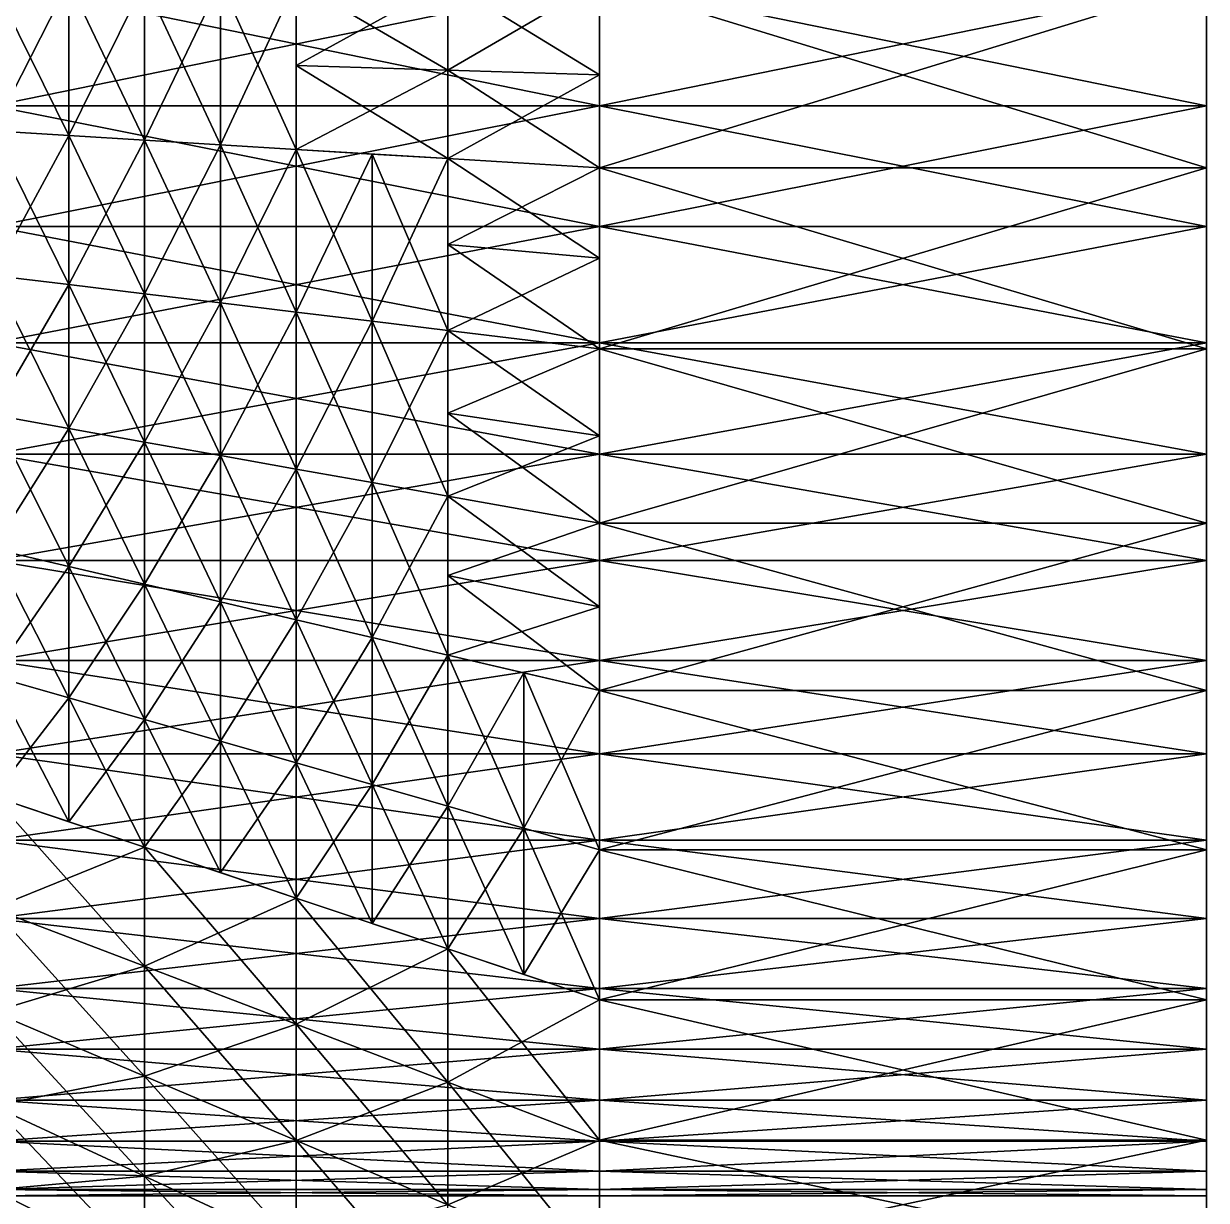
# Model space of a CAD drawing. Extents: x -4.8 to 8, y -8 to 8.
# Drawn here: x 4.881 to 8, y -3.212 to -0.11 of the extents above; entities that cross this region are included whole.
import ezdxf

# ---------------------------------------------------------------- set-up
doc = ezdxf.new("R2010")
doc.units = 0

msp = doc.modelspace()

# ---------------------------------------------------------------- linework, layer by layer
at = {"layer": 'PipeA_0_Conn1', "color": 1}
for points in [[(6.3999, 0, -3.2), (4.7999, 0, -3.1999), (6.3999, -0.3272, -3.1834)], [(4.7999, -0.3272, -3.1834), (6.3999, -0.3272, -3.1834), (4.7999, 0, -3.1999)], [(6.3999, -0.3272, 3.1834), (4.7999, -0.3272, 3.1834), (6.3999, 0, 3.2)], [(4.7999, 0, 3.2), (6.3999, 0, 3.2), (4.7999, -0.3272, 3.1834)], [(4.9999, 0, 3.9598), (4.7999, 0, 3.8398), (4.9999, -0.4049, 3.9394)], [(4.7999, -0.3926, 3.82), (4.9999, -0.4049, 3.9394), (4.7999, 0, 3.8398)], [(4.9999, -0.4049, -3.9394), (4.7999, -0.3926, -3.82), (4.9999, 0, -3.9598)], [(4.7999, 0, -3.8398), (4.9999, 0, -3.9598), (4.7999, -0.3926, -3.82)], [(5.1999, 0, 4.0798), (4.9999, 0, 3.9598), (5.1999, -0.4171, 4.0588)], [(4.9999, -0.4049, 3.9394), (5.1999, -0.4171, 4.0588), (4.9999, 0, 3.9598)], [(5.1999, -0.4171, -4.0588), (4.9999, -0.4049, -3.9394), (5.1999, 0, -4.0798)], [(4.9999, 0, -3.9598), (5.1999, 0, -4.0798), (4.9999, -0.4049, -3.9394)], [(5.3999, 0, 4.1999), (5.1999, 0, 4.0798), (5.3999, -0.4294, 4.1782)], [(5.1999, -0.4171, 4.0588), (5.3999, -0.4294, 4.1782), (5.1999, 0, 4.0798)], [(5.3999, -0.4294, -4.1782), (5.1999, -0.4171, -4.0588), (5.3999, 0, -4.1999)], [(5.1999, 0, -4.0798), (5.3999, 0, -4.1999), (5.1999, -0.4171, -4.0588)], [(5.5999, 0, 4.3199), (5.3999, 0, 4.1999), (5.5999, -0.4417, 4.2976)], [(5.3999, -0.4294, 4.1782), (5.5999, -0.4417, 4.2976), (5.3999, 0, 4.1999)], [(5.5999, -0.4417, -4.2976), (5.3999, -0.4294, -4.1782), (5.5999, 0, -4.3199)], [(5.3999, 0, -4.1999), (5.5999, 0, -4.3199), (5.3999, -0.4294, -4.1782)], [(5.9999, 0, 4.5599), (5.5999, 0, 4.3199), (5.9999, -0.2331, 4.5481)], [(5.5999, -0.2208, 4.3087), (5.9999, -0.2331, 4.5481), (5.5999, 0, 4.3199)], [(5.9999, -0.2331, -4.5481), (5.5999, -0.2208, -4.3087), (5.9999, 0, -4.5599)], [(5.5999, 0, -4.3199), (5.9999, 0, -4.5599), (5.5999, -0.2208, -4.3087)], [(6.3999, 0, 4.7999), (5.9999, 0, 4.5599), (6.3999, -0.2454, 4.7875)], [(5.9999, -0.2331, 4.5481), (6.3999, -0.2454, 4.7875), (5.9999, 0, 4.5599)], [(6.3999, -0.2454, -4.7875), (5.9999, -0.2331, -4.5481), (6.3999, 0, -4.7999)], [(5.9999, 0, -4.5599), (6.3999, 0, -4.7999), (5.9999, -0.2331, -4.5481)], [(8, 0, -3.2), (6.3999, 0, -3.2), (8, -0.3272, -3.1834)], [(6.3999, -0.3272, -3.1834), (8, -0.3272, -3.1834), (6.3999, 0, -3.2)], [(8, -0.3272, 3.1834), (6.3999, -0.3272, 3.1834), (8, 0, 3.2)], [(6.3999, 0, 3.2), (8, 0, 3.2), (6.3999, -0.3272, 3.1834)], [(8, 0, 4.7999), (6.3999, 0, 4.7999), (8, -0.4908, 4.7751)], [(6.3999, -0.4908, 4.7751), (8, -0.4908, 4.7751), (6.3999, 0, 4.7999)], [(8, -0.4908, -4.7751), (6.3999, -0.4908, -4.7751), (8, 0, -4.7999)], [(6.3999, 0, -4.7999), (8, 0, -4.7999), (6.3999, -0.4908, -4.7751)], [(8, -0.3272, 3.1834), (8, 0, 3.2), (8, 0, 4.7999)], [(8, -0.6449, 3.1349), (8, -0.3272, 3.1834), (8, 0, 4.7999)], [(8, -0.9515, 3.0561), (8, -0.6449, 3.1349), (8, 0, 4.7999)], [(8, -1.2455, 2.9485), (8, -0.9515, 3.0561), (8, 0, 4.7999)], [(8, -1.5253, 2.8137), (8, -1.2455, 2.9485), (8, 0, 4.7999)], [(8, -1.7891, 2.6534), (8, -1.5253, 2.8137), (8, 0, 4.7999)], [(8, -2.0354, 2.4692), (8, -1.7891, 2.6534), (8, 0, 4.7999)], [(8, -2.2627, 2.2627), (8, -2.0354, 2.4692), (8, 0, 4.7999)], [(8, -2.4692, 2.0354), (8, -2.2627, 2.2627), (8, 0, 4.7999)], [(8, -2.4692, 2.0354), (8, 0, 4.7999), (8, -0.247, 4.7936)], [(8, -0.247, -4.7936), (8, 0, -4.7999), (8, 0, -3.2)], [(8, 0, -3.2), (8, -0.3272, -3.1834), (8, -3.7038, -3.0532)], [(8, -0.247, -4.7936), (8, 0, -3.2), (8, -3.7038, -3.0532)], [(5.9999, -0.2331, 4.5481), (5.5999, -0.2208, 4.3087), (5.9999, -0.4662, 4.5363)], [(5.5999, -0.4417, 4.2976), (5.9999, -0.4662, 4.5363), (5.5999, -0.2208, 4.3087)], [(5.5999, -0.2208, -4.3087), (5.9999, -0.2331, -4.5481), (5.5999, -0.4417, -4.2976)], [(5.9999, -0.4662, -4.5363), (5.5999, -0.4417, -4.2976), (5.9999, -0.2331, -4.5481)], [(6.3999, -0.2454, 4.7875), (5.9999, -0.2331, 4.5481), (6.3999, -0.4908, 4.7751)], [(5.9999, -0.4662, 4.5363), (6.3999, -0.4908, 4.7751), (5.9999, -0.2331, 4.5481)], [(5.9999, -0.2331, -4.5481), (6.3999, -0.2454, -4.7875), (5.9999, -0.4662, -4.5363)], [(6.3999, -0.4908, -4.7751), (5.9999, -0.4662, -4.5363), (6.3999, -0.2454, -4.7875)], [(8, -2.4692, 2.0354), (8, -0.247, 4.7936), (8, -0.4908, 4.7751)], [(8, -0.731, -4.7446), (8, -0.4908, -4.7751), (8, -0.247, -4.7936)], [(8, -1.1996, -4.6488), (8, -0.731, -4.7446), (8, -0.247, -4.7936)], [(8, -2.0809, -4.3265), (8, -1.1996, -4.6488), (8, -0.247, -4.7936)], [(8, -0.247, -4.7936), (8, -3.7038, -3.0532), (8, -2.0809, -4.3265)], [(6.3999, -0.3272, -3.1834), (4.7999, -0.3272, -3.1834), (6.3999, -0.6449, -3.1349)], [(4.7999, -0.6449, -3.1349), (6.3999, -0.6449, -3.1349), (4.7999, -0.3272, -3.1834)], [(6.3999, -0.6449, 3.1349), (4.7999, -0.6449, 3.1349), (6.3999, -0.3272, 3.1834)], [(4.7999, -0.3272, 3.1834), (6.3999, -0.3272, 3.1834), (4.7999, -0.6449, 3.1349)], [(8, -0.3272, -3.1834), (6.3999, -0.3272, -3.1834), (8, -0.6449, -3.1349)], [(6.3999, -0.6449, -3.1349), (8, -0.6449, -3.1349), (6.3999, -0.3272, -3.1834)], [(8, -0.6449, 3.1349), (6.3999, -0.6449, 3.1349), (8, -0.3272, 3.1834)], [(6.3999, -0.3272, 3.1834), (8, -0.3272, 3.1834), (6.3999, -0.6449, 3.1349)], [(8, -0.3272, -3.1834), (8, -0.6449, -3.1349), (8, -3.9801, -2.6836)], [(8, -0.3272, -3.1834), (8, -3.9801, -2.6836), (8, -3.7038, -3.0532)], [(4.9999, -0.4049, 3.9394), (4.7999, -0.3926, 3.82), (4.9999, -0.7981, 3.8794)], [(4.7999, -0.7739, 3.7618), (4.9999, -0.7981, 3.8794), (4.7999, -0.3926, 3.82)], [(4.7999, -0.3926, -3.82), (4.9999, -0.4049, -3.9394), (4.7999, -0.7739, -3.7618)], [(4.9999, -0.7981, -3.8794), (4.7999, -0.7739, -3.7618), (4.9999, -0.4049, -3.9394)], [(5.1999, -0.4171, 4.0588), (4.9999, -0.4049, 3.9394), (5.1999, -0.8222, 3.997)], [(4.9999, -0.7981, 3.8794), (5.1999, -0.8222, 3.997), (4.9999, -0.4049, 3.9394)], [(4.9999, -0.4049, -3.9394), (5.1999, -0.4171, -4.0588), (4.9999, -0.7981, -3.8794)], [(5.1999, -0.8222, -3.997), (4.9999, -0.7981, -3.8794), (5.1999, -0.4171, -4.0588)], [(5.3999, -0.4294, 4.1782), (5.1999, -0.4171, 4.0588), (5.3999, -0.8464, 4.1145)], [(5.1999, -0.8222, 3.997), (5.3999, -0.8464, 4.1145), (5.1999, -0.4171, 4.0588)], [(5.1999, -0.4171, -4.0588), (5.3999, -0.4294, -4.1782), (5.1999, -0.8222, -3.997)], [(5.3999, -0.8464, -4.1145), (5.1999, -0.8222, -3.997), (5.3999, -0.4294, -4.1782)], [(5.5999, -0.4417, 4.2976), (5.3999, -0.4294, 4.1782), (5.5999, -0.8706, 4.2321)], [(5.3999, -0.8464, 4.1145), (5.5999, -0.8706, 4.2321), (5.3999, -0.4294, 4.1782)], [(5.3999, -0.4294, -4.1782), (5.5999, -0.4417, -4.2976), (5.3999, -0.8464, -4.1145)], [(5.5999, -0.8706, -4.2321), (5.3999, -0.8464, -4.1145), (5.5999, -0.4417, -4.2976)], [(5.7999, -0.454, 4.4169), (5.5999, -0.4417, 4.2976), (5.7999, -0.8948, 4.3497)], [(5.5999, -0.8706, 4.2321), (5.7999, -0.8948, 4.3497), (5.5999, -0.4417, 4.2976)], [(5.5999, -0.4417, -4.2976), (5.7999, -0.454, -4.4169), (5.5999, -0.8706, -4.2321)], [(5.7999, -0.8948, -4.3497), (5.5999, -0.8706, -4.2321), (5.7999, -0.454, -4.4169)], [(5.9999, -0.4662, 4.5363), (5.7999, -0.454, 4.4169), (5.9999, -0.919, 4.4672)], [(5.7999, -0.8948, 4.3497), (5.9999, -0.919, 4.4672), (5.7999, -0.454, 4.4169)], [(5.7999, -0.454, -4.4169), (5.9999, -0.4662, -4.5363), (5.7999, -0.8948, -4.3497)], [(5.9999, -0.919, -4.4672), (5.7999, -0.8948, -4.3497), (5.9999, -0.4662, -4.5363)], [(6.3999, -0.4908, 4.7751), (5.9999, -0.4662, 4.5363), (6.3999, -0.729, 4.7387)], [(5.9999, -0.6926, 4.5018), (6.3999, -0.729, 4.7387), (5.9999, -0.4662, 4.5363)], [(5.9999, -0.4662, -4.5363), (6.3999, -0.4908, -4.7751), (5.9999, -0.6926, -4.5018)], [(6.3999, -0.729, -4.7387), (5.9999, -0.6926, -4.5018), (6.3999, -0.4908, -4.7751)], [(8, -0.4908, 4.7751), (6.3999, -0.4908, 4.7751), (8, -0.9673, 4.7023)], [(6.3999, -0.9673, 4.7023), (8, -0.9673, 4.7023), (6.3999, -0.4908, 4.7751)], [(8, -0.9673, -4.7023), (6.3999, -0.9673, -4.7023), (8, -0.4908, -4.7751)], [(6.3999, -0.4908, -4.7751), (8, -0.4908, -4.7751), (6.3999, -0.9673, -4.7023)], [(8, -2.6534, 1.7891), (8, -2.4692, 2.0354), (8, -0.4908, 4.7751)], [(8, -2.6534, 1.7891), (8, -0.4908, 4.7751), (8, -0.731, 4.7446)], [(6.3999, -0.6449, -3.1349), (4.7999, -0.6449, -3.1349), (6.3999, -0.9515, -3.0561)], [(4.7999, -0.9515, -3.056), (6.3999, -0.9515, -3.0561), (4.7999, -0.6449, -3.1349)], [(6.3999, -0.9515, 3.0561), (4.7999, -0.9515, 3.0561), (6.3999, -0.6449, 3.1349)], [(4.7999, -0.6449, 3.1349), (6.3999, -0.6449, 3.1349), (4.7999, -0.9515, 3.0561)], [(8, -0.6449, -3.1349), (6.3999, -0.6449, -3.1349), (8, -0.9515, -3.0561)], [(6.3999, -0.9515, -3.0561), (8, -0.9515, -3.0561), (6.3999, -0.6449, -3.1349)], [(8, -0.9515, 3.0561), (6.3999, -0.9515, 3.0561), (8, -0.6449, 3.1349)], [(6.3999, -0.6449, 3.1349), (8, -0.6449, 3.1349), (6.3999, -0.9515, 3.0561)], [(8, -0.6449, -3.1349), (8, -0.9515, -3.0561), (8, -4.2205, -2.2879)], [(8, -0.6449, -3.1349), (8, -4.2205, -2.2879), (8, -4.105, -2.4889)], [(8, -0.6449, -3.1349), (8, -4.105, -2.4889), (8, -3.9801, -2.6836)], [(6.3999, -0.729, 4.7387), (5.9999, -0.6926, 4.5018), (6.3999, -0.9673, 4.7023)], [(5.9999, -0.919, 4.4672), (6.3999, -0.9673, 4.7023), (5.9999, -0.6926, 4.5018)], [(5.9999, -0.6926, -4.5018), (6.3999, -0.729, -4.7387), (5.9999, -0.919, -4.4672)], [(6.3999, -0.9673, -4.7023), (5.9999, -0.919, -4.4672), (6.3999, -0.729, -4.7387)], [(8, -2.6534, 1.7891), (8, -0.731, 4.7446), (8, -0.9673, 4.7023)], [(8, -1.1996, -4.6488), (8, -0.9673, -4.7023), (8, -0.731, -4.7446)], [(4.9999, -0.7981, 3.8794), (4.7999, -0.7739, 3.7618), (4.9999, -1.1775, 3.7818)], [(4.7999, -1.1419, 3.6672), (4.9999, -1.1775, 3.7818), (4.7999, -0.7739, 3.7618)], [(4.7999, -0.7739, -3.7618), (4.9999, -0.7981, -3.8794), (4.7999, -1.1419, -3.6672)], [(4.9999, -1.1775, -3.7818), (4.7999, -1.1419, -3.6672), (4.9999, -0.7981, -3.8794)], [(5.1999, -0.8222, 3.997), (4.9999, -0.7981, 3.8794), (5.1999, -1.2132, 3.8964)], [(4.9999, -1.1775, 3.7818), (5.1999, -1.2132, 3.8964), (4.9999, -0.7981, 3.8794)], [(4.9999, -0.7981, -3.8794), (5.1999, -0.8222, -3.997), (4.9999, -1.1775, -3.7818)], [(5.1999, -1.2132, -3.8964), (4.9999, -1.1775, -3.7818), (5.1999, -0.8222, -3.997)], [(5.3999, -0.8464, 4.1145), (5.1999, -0.8222, 3.997), (5.3999, -1.2489, 4.011)], [(5.1999, -1.2132, 3.8964), (5.3999, -1.2489, 4.011), (5.1999, -0.8222, 3.997)], [(5.1999, -0.8222, -3.997), (5.3999, -0.8464, -4.1145), (5.1999, -1.2132, -3.8964)], [(5.3999, -1.2489, -4.011), (5.1999, -1.2132, -3.8964), (5.3999, -0.8464, -4.1145)], [(5.5999, -0.8706, 4.2321), (5.3999, -0.8464, 4.1145), (5.5999, -1.2846, 4.1256)], [(5.3999, -1.2489, 4.011), (5.5999, -1.2846, 4.1256), (5.3999, -0.8464, 4.1145)], [(5.3999, -0.8464, -4.1145), (5.5999, -0.8706, -4.2321), (5.3999, -1.2489, -4.011)], [(5.5999, -1.2846, -4.1256), (5.3999, -1.2489, -4.011), (5.5999, -0.8706, -4.2321)], [(5.7999, -0.8948, 4.3497), (5.5999, -0.8706, 4.2321), (5.7999, -1.3203, 4.2403)], [(5.5999, -1.2846, 4.1256), (5.7999, -1.3203, 4.2403), (5.5999, -0.8706, 4.2321)], [(5.5999, -0.8706, -4.2321), (5.7999, -0.8948, -4.3497), (5.5999, -1.2846, -4.1256)], [(5.7999, -1.3203, -4.2402), (5.5999, -1.2846, -4.1256), (5.7999, -0.8948, -4.3497)], [(5.9999, -0.919, 4.4672), (5.7999, -0.8948, 4.3497), (5.9999, -1.356, 4.3549)], [(5.7999, -1.3203, 4.2403), (5.9999, -1.356, 4.3549), (5.7999, -0.8948, 4.3497)], [(5.7999, -0.8948, -4.3497), (5.9999, -0.919, -4.4672), (5.7999, -1.3203, -4.2402)], [(5.9999, -1.356, -4.3549), (5.7999, -1.3203, -4.2402), (5.9999, -0.919, -4.4672)], [(6.3999, -0.9673, 4.7023), (5.9999, -0.919, 4.4672), (6.3999, -1.1973, 4.6432)], [(5.9999, -1.1375, 4.411), (6.3999, -1.1973, 4.6432), (5.9999, -0.919, 4.4672)], [(5.9999, -0.919, -4.4672), (6.3999, -0.9673, -4.7023), (5.9999, -1.1375, -4.411)], [(6.3999, -0.9515, -3.0561), (4.7999, -0.9515, -3.056), (6.3999, -1.2455, -2.9485)], [(4.7999, -1.2455, -2.9484), (6.3999, -1.2455, -2.9485), (4.7999, -0.9515, -3.056)], [(6.3999, -1.2455, 2.9485), (4.7999, -1.2455, 2.9485), (6.3999, -0.9515, 3.0561)], [(4.7999, -0.9515, 3.0561), (6.3999, -0.9515, 3.0561), (4.7999, -1.2455, 2.9485)], [(8, -0.9515, -3.0561), (6.3999, -0.9515, -3.0561), (8, -1.2455, -2.9485)], [(6.3999, -1.2455, -2.9485), (8, -1.2455, -2.9485), (6.3999, -0.9515, -3.0561)], [(8, -1.2455, 2.9485), (6.3999, -1.2455, 2.9485), (8, -0.9515, 3.0561)], [(6.3999, -0.9515, 3.0561), (8, -0.9515, 3.0561), (6.3999, -1.2455, 2.9485)], [(8, -0.9515, -3.0561), (8, -1.2455, -2.9485), (8, -4.4227, -1.8683)], [(8, -0.9515, -3.0561), (8, -4.4227, -1.8683), (8, -4.3265, -2.0809)], [(8, -0.9515, -3.0561), (8, -4.3265, -2.0809), (8, -4.2205, -2.2879)], [(6.3999, -1.1973, -4.6432), (5.9999, -1.1375, -4.411), (6.3999, -0.9673, -4.7023)], [(8, -0.9673, 4.7023), (6.3999, -0.9673, 4.7023), (8, -1.4273, 4.5841)], [(6.3999, -1.4273, 4.5841), (8, -1.4273, 4.5841), (6.3999, -0.9673, 4.7023)], [(8, -1.4273, -4.5841), (6.3999, -1.4273, -4.5841), (8, -0.9673, -4.7023)], [(6.3999, -0.9673, -4.7023), (8, -0.9673, -4.7023), (6.3999, -1.4273, -4.5841)], [(8, -2.8137, 1.5253), (8, -2.6534, 1.7891), (8, -0.9673, 4.7023)], [(8, -2.8137, 1.5253), (8, -0.9673, 4.7023), (8, -1.1996, 4.6488)], [(4.9999, -1.1775, 3.7818), (4.7999, -1.1419, 3.6672), (4.9999, -1.5414, 3.6487)], [(4.7999, -1.4947, 3.5381), (4.9999, -1.5414, 3.6487), (4.7999, -1.1419, 3.6672)], [(4.7999, -1.1419, -3.6672), (4.9999, -1.1775, -3.7818), (4.7999, -1.4947, -3.5381)], [(6.3999, -1.1973, 4.6432), (5.9999, -1.1375, 4.411), (6.3999, -1.4273, 4.5841)], [(5.9999, -1.356, 4.3549), (6.3999, -1.4273, 4.5841), (5.9999, -1.1375, 4.411)], [(5.9999, -1.1375, -4.411), (6.3999, -1.1973, -4.6432), (5.9999, -1.356, -4.3549)], [(4.9999, -1.5414, -3.6487), (4.7999, -1.4947, -3.5381), (4.9999, -1.1775, -3.7818)], [(5.1999, -1.2132, 3.8964), (4.9999, -1.1775, 3.7818), (5.1999, -1.5881, 3.7592)], [(4.9999, -1.5414, 3.6487), (5.1999, -1.5881, 3.7592), (4.9999, -1.1775, 3.7818)], [(4.9999, -1.1775, -3.7818), (5.1999, -1.2132, -3.8964), (4.9999, -1.5414, -3.6487)], [(5.1999, -1.5881, -3.7592), (4.9999, -1.5414, -3.6487), (5.1999, -1.2132, -3.8964)], [(5.3999, -1.2489, 4.011), (5.1999, -1.2132, 3.8964), (5.3999, -1.6348, 3.8698)], [(5.1999, -1.5881, 3.7592), (5.3999, -1.6348, 3.8698), (5.1999, -1.2132, 3.8964)], [(5.1999, -1.2132, -3.8964), (5.3999, -1.2489, -4.011), (5.1999, -1.5881, -3.7592)], [(6.3999, -1.4273, -4.5841), (5.9999, -1.356, -4.3549), (6.3999, -1.1973, -4.6432)], [(8, -2.8137, 1.5253), (8, -1.1996, 4.6488), (8, -1.4273, 4.5841)], [(8, -1.6503, -4.5086), (8, -1.4273, -4.5841), (8, -1.1996, -4.6488)], [(8, -2.0809, -4.3265), (8, -1.6503, -4.5086), (8, -1.1996, -4.6488)], [(6.3999, -1.2455, -2.9485), (4.7999, -1.2455, -2.9484), (6.3999, -1.5253, -2.8137)], [(4.7999, -1.5253, -2.8137), (6.3999, -1.5253, -2.8137), (4.7999, -1.2455, -2.9484)], [(6.3999, -1.5253, 2.8137), (4.7999, -1.5253, 2.8137), (6.3999, -1.2455, 2.9485)], [(4.7999, -1.2455, 2.9485), (6.3999, -1.2455, 2.9485), (4.7999, -1.5253, 2.8137)], [(8, -1.2455, -2.9485), (6.3999, -1.2455, -2.9485), (8, -1.5253, -2.8137)], [(6.3999, -1.5253, -2.8137), (8, -1.5253, -2.8137), (6.3999, -1.2455, -2.9485)], [(8, -1.5253, 2.8137), (6.3999, -1.5253, 2.8137), (8, -1.2455, 2.9485)], [(6.3999, -1.2455, 2.9485), (8, -1.2455, 2.9485), (6.3999, -1.5253, 2.8137)], [(8, -1.2455, -2.9485), (8, -1.5253, -2.8137), (8, -4.5841, -1.4273)], [(8, -1.2455, -2.9485), (8, -4.5841, -1.4273), (8, -4.5086, -1.6503)], [(8, -1.2455, -2.9485), (8, -4.5086, -1.6503), (8, -4.4227, -1.8683)], [(5.3999, -1.6348, -3.8698), (5.1999, -1.5881, -3.7592), (5.3999, -1.2489, -4.011)], [(5.5999, -1.2846, 4.1256), (5.3999, -1.2489, 4.011), (5.5999, -1.6815, 3.9804)], [(5.3999, -1.6348, 3.8698), (5.5999, -1.6815, 3.9804), (5.3999, -1.2489, 4.011)], [(5.3999, -1.2489, -4.011), (5.5999, -1.2846, -4.1256), (5.3999, -1.6348, -3.8698)], [(5.5999, -1.6815, -3.9804), (5.3999, -1.6348, -3.8698), (5.5999, -1.2846, -4.1256)], [(5.7999, -1.3203, 4.2403), (5.5999, -1.2846, 4.1256), (5.7999, -1.7282, 4.091)], [(5.5999, -1.6815, 3.9804), (5.7999, -1.7282, 4.091), (5.5999, -1.2846, 4.1256)], [(5.5999, -1.2846, -4.1256), (5.7999, -1.3203, -4.2402), (5.5999, -1.6815, -3.9804)], [(5.7999, -1.7282, -4.0909), (5.5999, -1.6815, -3.9804), (5.7999, -1.3203, -4.2402)], [(5.9999, -1.356, 4.3549), (5.7999, -1.3203, 4.2403), (5.9999, -1.7749, 4.2015)], [(5.7999, -1.7282, 4.091), (5.9999, -1.7749, 4.2015), (5.7999, -1.3203, 4.2403)], [(5.7999, -1.3203, -4.2402), (5.9999, -1.356, -4.3549), (5.7999, -1.7282, -4.0909)], [(5.9999, -1.7749, -4.2015), (5.7999, -1.7282, -4.0909), (5.9999, -1.356, -4.3549)], [(6.3999, -1.4273, 4.5841), (5.9999, -1.356, 4.3549), (6.3999, -1.6478, 4.5034)], [(5.9999, -1.5654, 4.2782), (6.3999, -1.6478, 4.5034), (5.9999, -1.356, 4.3549)], [(5.9999, -1.356, -4.3549), (6.3999, -1.4273, -4.5841), (5.9999, -1.5654, -4.2782)], [(6.3999, -1.6478, -4.5034), (5.9999, -1.5654, -4.2782), (6.3999, -1.4273, -4.5841)], [(8, -1.4273, 4.5841), (6.3999, -1.4273, 4.5841), (8, -1.8683, 4.4227)], [(6.3999, -1.8683, 4.4227), (8, -1.8683, 4.4227), (6.3999, -1.4273, 4.5841)], [(8, -1.8683, -4.4227), (6.3999, -1.8683, -4.4227), (8, -1.4273, -4.5841)], [(6.3999, -1.4273, -4.5841), (8, -1.4273, -4.5841), (6.3999, -1.8683, -4.4227)], [(8, -2.9485, 1.2455), (8, -2.8137, 1.5253), (8, -1.4273, 4.5841)], [(8, -2.9485, 1.2455), (8, -1.4273, 4.5841), (8, -1.6503, 4.5086)], [(4.9999, -1.5414, 3.6487), (4.7999, -1.4947, 3.5381), (4.9999, -1.8875, 3.4819)], [(4.7999, -1.8303, 3.3764), (4.9999, -1.8875, 3.4819), (4.7999, -1.4947, 3.5381)], [(4.7999, -1.4947, -3.5381), (4.9999, -1.5414, -3.6487), (4.7999, -1.8303, -3.3764)], [(6.3999, -1.5253, -2.8137), (4.7999, -1.5253, -2.8137), (6.3999, -1.7891, -2.6534)], [(4.7999, -1.7891, -2.6534), (6.3999, -1.7891, -2.6534), (4.7999, -1.5253, -2.8137)], [(6.3999, -1.7891, 2.6534), (4.7999, -1.7891, 2.6534), (6.3999, -1.5253, 2.8137)], [(4.7999, -1.5253, 2.8137), (6.3999, -1.5253, 2.8137), (4.7999, -1.7891, 2.6534)], [(8, -1.5253, -2.8137), (6.3999, -1.5253, -2.8137), (8, -1.7891, -2.6534)], [(6.3999, -1.7891, -2.6534), (8, -1.7891, -2.6534), (6.3999, -1.5253, -2.8137)], [(8, -1.7891, 2.6534), (6.3999, -1.7891, 2.6534), (8, -1.5253, 2.8137)], [(6.3999, -1.5253, 2.8137), (8, -1.5253, 2.8137), (6.3999, -1.7891, 2.6534)], [(8, -1.5253, -2.8137), (8, -1.7891, -2.6534), (8, -4.7023, -0.9673)], [(8, -1.5253, -2.8137), (8, -4.7023, -0.9673), (8, -4.6488, -1.1996)], [(8, -1.5253, -2.8137), (8, -4.6488, -1.1996), (8, -4.5841, -1.4273)], [(4.9999, -1.8875, -3.4819), (4.7999, -1.8303, -3.3764), (4.9999, -1.5414, -3.6487)], [(5.1999, -1.5881, 3.7592), (4.9999, -1.5414, 3.6487), (5.1999, -1.9447, 3.5874)], [(4.9999, -1.8875, 3.4819), (5.1999, -1.9447, 3.5874), (4.9999, -1.5414, 3.6487)], [(4.9999, -1.5414, -3.6487), (5.1999, -1.5881, -3.7592), (4.9999, -1.8875, -3.4819)], [(5.1999, -1.9447, -3.5874), (4.9999, -1.8875, -3.4819), (5.1999, -1.5881, -3.7592)], [(5.3999, -1.6348, 3.8698), (5.1999, -1.5881, 3.7592), (5.3999, -2.0019, 3.693)], [(5.1999, -1.9447, 3.5874), (5.3999, -2.0019, 3.693), (5.1999, -1.5881, 3.7592)], [(5.1999, -1.5881, -3.7592), (5.3999, -1.6348, -3.8698), (5.1999, -1.9447, -3.5874)], [(6.3999, -1.6478, 4.5034), (5.9999, -1.5654, 4.2782), (6.3999, -1.8683, 4.4227)], [(5.9999, -1.7749, 4.2015), (6.3999, -1.8683, 4.4227), (5.9999, -1.5654, 4.2782)], [(5.9999, -1.5654, -4.2782), (6.3999, -1.6478, -4.5034), (5.9999, -1.7749, -4.2015)], [(5.3999, -2.0019, -3.6929), (5.1999, -1.9447, -3.5874), (5.3999, -1.6348, -3.8698)], [(5.5999, -1.6815, 3.9804), (5.3999, -1.6348, 3.8698), (5.5999, -2.0591, 3.7985)], [(5.3999, -2.0019, 3.693), (5.5999, -2.0591, 3.7985), (5.3999, -1.6348, 3.8698)], [(5.3999, -1.6348, -3.8698), (5.5999, -1.6815, -3.9804), (5.3999, -2.0019, -3.6929)], [(6.3999, -1.8683, -4.4227), (5.9999, -1.7749, -4.2015), (6.3999, -1.6478, -4.5034)], [(8, -2.9485, 1.2455), (8, -1.6503, 4.5086), (8, -1.8683, 4.4227)], [(8, -2.0809, -4.3265), (8, -1.8683, -4.4227), (8, -1.6503, -4.5086)], [(5.5999, -2.0591, -3.7985), (5.3999, -2.0019, -3.6929), (5.5999, -1.6815, -3.9804)], [(5.7999, -1.7282, 4.091), (5.5999, -1.6815, 3.9804), (5.7999, -2.1163, 3.904)], [(5.5999, -2.0591, 3.7985), (5.7999, -2.1163, 3.904), (5.5999, -1.6815, 3.9804)], [(5.5999, -1.6815, -3.9804), (5.7999, -1.7282, -4.0909), (5.5999, -2.0591, -3.7985)], [(5.7999, -2.1163, -3.904), (5.5999, -2.0591, -3.7985), (5.7999, -1.7282, -4.0909)], [(5.9999, -1.7749, 4.2015), (5.7999, -1.7282, 4.091), (5.9999, -2.1735, 4.0095)], [(5.7999, -2.1163, 3.904), (5.9999, -2.1735, 4.0095), (5.7999, -1.7282, 4.091)], [(5.7999, -1.7282, -4.0909), (5.9999, -1.7749, -4.2015), (5.7999, -2.1163, -3.904)], [(5.9999, -2.1735, -4.0095), (5.7999, -2.1163, -3.904), (5.9999, -1.7749, -4.2015)], [(6.1999, -1.8216, 4.3121), (5.9999, -1.7749, 4.2015), (6.1999, -2.2307, 4.115)], [(5.9999, -2.1735, 4.0095), (6.1999, -2.2307, 4.115), (5.9999, -1.7749, 4.2015)], [(5.9999, -1.7749, -4.2015), (6.1999, -1.8216, -4.3121), (5.9999, -2.1735, -4.0095)], [(6.3999, -1.7891, -2.6534), (4.7999, -1.7891, -2.6534), (6.3999, -2.0354, -2.4692)], [(4.7999, -2.0354, -2.4692), (6.3999, -2.0354, -2.4692), (4.7999, -1.7891, -2.6534)], [(6.3999, -2.0354, 2.4692), (4.7999, -2.0354, 2.4692), (6.3999, -1.7891, 2.6534)], [(4.7999, -1.7891, 2.6534), (6.3999, -1.7891, 2.6534), (4.7999, -2.0354, 2.4692)], [(8, -1.7891, -2.6534), (6.3999, -1.7891, -2.6534), (8, -2.0354, -2.4692)], [(6.3999, -2.0354, -2.4692), (8, -2.0354, -2.4692), (6.3999, -1.7891, -2.6534)], [(8, -2.0354, 2.4692), (6.3999, -2.0354, 2.4692), (8, -1.7891, 2.6534)], [(6.3999, -1.7891, 2.6534), (8, -1.7891, 2.6534), (6.3999, -2.0354, 2.4692)], [(8, -1.7891, -2.6534), (8, -2.0354, -2.4692), (8, -4.7751, -0.4908)], [(8, -1.7891, -2.6534), (8, -4.7751, -0.4908), (8, -4.7446, -0.731)], [(8, -1.7891, -2.6534), (8, -4.7446, -0.731), (8, -4.7023, -0.9673)], [(4.9999, -1.8875, 3.4819), (4.7999, -1.8303, 3.3764), (4.9999, -2.214, 3.2836)], [(4.7999, -2.1469, 3.1841), (4.9999, -2.214, 3.2836), (4.7999, -1.8303, 3.3764)], [(4.7999, -1.8303, -3.3764), (4.9999, -1.8875, -3.4819), (4.7999, -2.1469, -3.1841)], [(6.1999, -2.2307, -4.115), (5.9999, -2.1735, -4.0095), (6.1999, -1.8216, -4.3121)], [(6.3999, -1.8683, 4.4227), (6.1999, -1.8216, 4.3121), (6.3999, -2.2879, 4.2205)], [(6.1999, -2.2307, 4.115), (6.3999, -2.2879, 4.2205), (6.1999, -1.8216, 4.3121)], [(6.1999, -1.8216, -4.3121), (6.3999, -1.8683, -4.4227), (6.1999, -2.2307, -4.115)], [(6.3999, -2.2879, -4.2205), (6.1999, -2.2307, -4.115), (6.3999, -1.8683, -4.4227)], [(8, -1.8683, 4.4227), (6.3999, -1.8683, 4.4227), (8, -2.2879, 4.2205)], [(6.3999, -2.2879, 4.2205), (8, -2.2879, 4.2205), (6.3999, -1.8683, 4.4227)], [(8, -2.2879, -4.2205), (6.3999, -2.2879, -4.2205), (8, -1.8683, -4.4227)], [(6.3999, -1.8683, -4.4227), (8, -1.8683, -4.4227), (6.3999, -2.2879, -4.2205)], [(8, -3.0561, 0.9515), (8, -2.9485, 1.2455), (8, -1.8683, 4.4227)], [(8, -3.0561, 0.9515), (8, -1.8683, 4.4227), (8, -2.0809, 4.3265)], [(4.9999, -2.214, -3.2836), (4.7999, -2.1469, -3.1841), (4.9999, -1.8875, -3.4819)], [(5.1999, -1.9447, 3.5874), (4.9999, -1.8875, 3.4819), (5.1999, -2.2811, 3.3831)], [(4.9999, -2.214, 3.2836), (5.1999, -2.2811, 3.3831), (4.9999, -1.8875, 3.4819)], [(4.9999, -1.8875, -3.4819), (5.1999, -1.9447, -3.5874), (4.9999, -2.214, -3.2836)], [(5.1999, -2.2811, -3.3831), (4.9999, -2.214, -3.2836), (5.1999, -1.9447, -3.5874)], [(5.3999, -2.0019, 3.693), (5.1999, -1.9447, 3.5874), (5.3999, -2.3482, 3.4826)], [(5.1999, -2.2811, 3.3831), (5.3999, -2.3482, 3.4826), (5.1999, -1.9447, 3.5874)], [(5.1999, -1.9447, -3.5874), (5.3999, -2.0019, -3.6929), (5.1999, -2.2811, -3.3831)], [(5.3999, -2.3482, -3.4826), (5.1999, -2.2811, -3.3831), (5.3999, -2.0019, -3.6929)], [(5.5999, -2.0591, 3.7985), (5.3999, -2.0019, 3.693), (5.5999, -2.4153, 3.5821)], [(5.3999, -2.3482, 3.4826), (5.5999, -2.4153, 3.5821), (5.3999, -2.0019, 3.693)], [(5.3999, -2.0019, -3.6929), (5.5999, -2.0591, -3.7985), (5.3999, -2.3482, -3.4826)], [(6.3999, -2.0354, -2.4692), (4.7999, -2.0354, -2.4692), (6.3999, -2.2627, -2.2627)], [(4.7999, -2.2627, -2.2626), (6.3999, -2.2627, -2.2627), (4.7999, -2.0354, -2.4692)], [(6.3999, -2.2627, 2.2627), (4.7999, -2.2627, 2.2627), (6.3999, -2.0354, 2.4692)], [(4.7999, -2.0354, 2.4692), (6.3999, -2.0354, 2.4692), (4.7999, -2.2627, 2.2627)], [(8, -2.0354, -2.4692), (6.3999, -2.0354, -2.4692), (8, -2.2627, -2.2627)], [(6.3999, -2.2627, -2.2627), (8, -2.2627, -2.2627), (6.3999, -2.0354, -2.4692)], [(8, -2.2627, 2.2627), (6.3999, -2.2627, 2.2627), (8, -2.0354, 2.4692)], [(6.3999, -2.0354, 2.4692), (8, -2.0354, 2.4692), (6.3999, -2.2627, 2.2627)], [(8, -2.0354, -2.4692), (8, -2.2627, -2.2627), (8, -4.7999)], [(8, -2.0354, -2.4692), (8, -4.7999), (8, -4.7936, -0.247)], [(8, -2.0354, -2.4692), (8, -4.7936, -0.247), (8, -4.7751, -0.4908)], [(5.5999, -2.4153, -3.5821), (5.3999, -2.3482, -3.4826), (5.5999, -2.0591, -3.7985)], [(5.7999, -2.1163, 3.904), (5.5999, -2.0591, 3.7985), (5.7999, -2.4824, 3.6816)], [(5.5999, -2.4153, 3.5821), (5.7999, -2.4824, 3.6816), (5.5999, -2.0591, 3.7985)], [(5.5999, -2.0591, -3.7985), (5.7999, -2.1163, -3.904), (5.5999, -2.4153, -3.5821)], [(8, -3.0561, 0.9515), (8, -2.0809, 4.3265), (8, -2.2879, 4.2205)], [(8, -2.4889, -4.105), (8, -2.2879, -4.2205), (8, -2.0809, -4.3265)], [(8, -3.0532, -3.7038), (8, -2.4889, -4.105), (8, -2.0809, -4.3265)], [(8, -3.7038, -3.0532), (8, -3.0532, -3.7038), (8, -2.0809, -4.3265)], [(5.7999, -2.4824, -3.6816), (5.5999, -2.4153, -3.5821), (5.7999, -2.1163, -3.904)], [(5.9999, -2.1735, 4.0095), (5.7999, -2.1163, 3.904), (5.9999, -2.5495, 3.7811)], [(5.7999, -2.4824, 3.6816), (5.9999, -2.5495, 3.7811), (5.7999, -2.1163, 3.904)], [(5.7999, -2.1163, -3.904), (5.9999, -2.1735, -4.0095), (5.7999, -2.4824, -3.6816)], [(5.1999, -2.2811, 3.3831), (4.7999, -2.1469, 3.1841), (5.1999, -2.5952, 3.1482)], [(4.7999, -2.4425, 2.963), (5.1999, -2.5952, 3.1482), (4.7999, -2.1469, 3.1841)], [(4.7999, -2.1469, -3.1841), (5.1999, -2.2811, -3.3831), (4.7999, -2.4425, -2.963)], [(5.9999, -2.5495, -3.7811), (5.7999, -2.4824, -3.6816), (5.9999, -2.1735, -4.0095)], [(6.1999, -2.2307, 4.115), (5.9999, -2.1735, 4.0095), (6.1999, -2.6166, 3.8806)], [(5.9999, -2.5495, 3.7811), (6.1999, -2.6166, 3.8806), (5.9999, -2.1735, 4.0095)], [(5.9999, -2.1735, -4.0095), (6.1999, -2.2307, -4.115), (5.9999, -2.5495, -3.7811)], [(6.1999, -2.6166, -3.8806), (5.9999, -2.5495, -3.7811), (6.1999, -2.2307, -4.115)], [(6.3999, -2.2879, 4.2205), (6.1999, -2.2307, 4.115), (6.3999, -2.6836, 3.9801)], [(6.1999, -2.6166, 3.8806), (6.3999, -2.6836, 3.9801), (6.1999, -2.2307, 4.115)], [(6.1999, -2.2307, -4.115), (6.3999, -2.2879, -4.2205), (6.1999, -2.6166, -3.8806)], [(6.3999, -2.2627, -2.2627), (4.7999, -2.2627, -2.2626), (6.3999, -2.4692, -2.0354)], [(4.7999, -2.4692, -2.0354), (6.3999, -2.4692, -2.0354), (4.7999, -2.2627, -2.2626)], [(6.3999, -2.4692, 2.0354), (4.7999, -2.4692, 2.0354), (6.3999, -2.2627, 2.2627)], [(4.7999, -2.2627, 2.2627), (6.3999, -2.2627, 2.2627), (4.7999, -2.4692, 2.0354)], [(8, -2.2627, -2.2627), (6.3999, -2.2627, -2.2627), (8, -2.4692, -2.0354)], [(6.3999, -2.4692, -2.0354), (8, -2.4692, -2.0354), (6.3999, -2.2627, -2.2627)], [(8, -2.4692, 2.0354), (6.3999, -2.4692, 2.0354), (8, -2.2627, 2.2627)], [(6.3999, -2.2627, 2.2627), (8, -2.2627, 2.2627), (6.3999, -2.4692, 2.0354)], [(8, -2.2627, -2.2627), (8, -2.4692, -2.0354), (8, -4.7999)], [(5.1999, -2.5952, -3.1482), (4.7999, -2.4425, -2.963), (5.1999, -2.2811, -3.3831)], [(5.5999, -2.4153, 3.5821), (5.1999, -2.2811, 3.3831), (5.5999, -2.7478, 3.3334)], [(5.1999, -2.5952, 3.1482), (5.5999, -2.7478, 3.3334), (5.1999, -2.2811, 3.3831)], [(5.1999, -2.2811, -3.3831), (5.5999, -2.4153, -3.5821), (5.1999, -2.5952, -3.1482)], [(6.3999, -2.6836, -3.9801), (6.1999, -2.6166, -3.8806), (6.3999, -2.2879, -4.2205)], [(8, -2.2879, 4.2205), (6.3999, -2.2879, 4.2205), (8, -2.6836, 3.9801)], [(6.3999, -2.6836, 3.9801), (8, -2.6836, 3.9801), (6.3999, -2.2879, 4.2205)], [(8, -2.6836, -3.9801), (6.3999, -2.6836, -3.9801), (8, -2.2879, -4.2205)], [(6.3999, -2.2879, -4.2205), (8, -2.2879, -4.2205), (6.3999, -2.6836, -3.9801)], [(8, -3.1349, 0.6449), (8, -3.0561, 0.9515), (8, -2.2879, 4.2205)], [(8, -3.1349, 0.6449), (8, -2.2879, 4.2205), (8, -2.4889, 4.105)], [(5.5999, -2.7478, -3.3334), (5.1999, -2.5952, -3.1482), (5.5999, -2.4153, -3.5821)], [(5.9999, -2.5495, 3.7811), (5.5999, -2.4153, 3.5821), (5.9999, -2.9005, 3.5186)], [(5.5999, -2.7478, 3.3334), (5.9999, -2.9005, 3.5186), (5.5999, -2.4153, 3.5821)], [(5.5999, -2.4153, -3.5821), (5.9999, -2.5495, -3.7811), (5.5999, -2.7478, -3.3334)], [(5.1999, -2.5952, 3.1482), (4.7999, -2.4425, 2.963), (5.1999, -2.8849, 2.8849)], [(4.7999, -2.7152, 2.7152), (5.1999, -2.8849, 2.8849), (4.7999, -2.4425, 2.963)], [(4.7999, -2.4425, -2.963), (5.1999, -2.5952, -3.1482), (4.7999, -2.7152, -2.7152)], [(6.3999, -2.4692, -2.0354), (4.7999, -2.4692, -2.0354), (6.3999, -2.6534, -1.7891)], [(4.7999, -2.6534, -1.789), (6.3999, -2.6534, -1.7891), (4.7999, -2.4692, -2.0354)], [(6.3999, -2.6534, 1.7891), (4.7999, -2.6534, 1.7891), (6.3999, -2.4692, 2.0354)], [(4.7999, -2.4692, 2.0354), (6.3999, -2.4692, 2.0354), (4.7999, -2.6534, 1.7891)], [(8, -2.4692, -2.0354), (6.3999, -2.4692, -2.0354), (8, -2.6534, -1.7891)], [(6.3999, -2.6534, -1.7891), (8, -2.6534, -1.7891), (6.3999, -2.4692, -2.0354)], [(8, -2.6534, 1.7891), (6.3999, -2.6534, 1.7891), (8, -2.4692, 2.0354)], [(6.3999, -2.4692, 2.0354), (8, -2.4692, 2.0354), (6.3999, -2.6534, 1.7891)], [(8, -2.4692, -2.0354), (8, -2.6534, -1.7891), (8, -4.7999)], [(8, -3.1349, 0.6449), (8, -2.4889, 4.105), (8, -2.6836, 3.9801)], [(8, -3.0532, -3.7038), (8, -2.6836, -3.9801), (8, -2.4889, -4.105)], [(5.9999, -2.9005, -3.5186), (5.5999, -2.7478, -3.3334), (5.9999, -2.5495, -3.7811)], [(6.3999, -2.6836, 3.9801), (5.9999, -2.5495, 3.7811), (6.3999, -3.0532, 3.7038)], [(5.9999, -2.9005, 3.5186), (6.3999, -3.0532, 3.7038), (5.9999, -2.5495, 3.7811)], [(5.9999, -2.5495, -3.7811), (6.3999, -2.6836, -3.9801), (5.9999, -2.9005, -3.5186)], [(5.1999, -2.8849, -2.8849), (4.7999, -2.7152, -2.7152), (5.1999, -2.5952, -3.1482)], [(5.5999, -2.7478, 3.3334), (5.1999, -2.5952, 3.1482), (5.5999, -3.0546, 3.0546)], [(5.1999, -2.8849, 2.8849), (5.5999, -3.0546, 3.0546), (5.1999, -2.5952, 3.1482)], [(5.1999, -2.5952, -3.1482), (5.5999, -2.7478, -3.3334), (5.1999, -2.8849, -2.8849)], [(6.3999, -2.6534, -1.7891), (4.7999, -2.6534, -1.789), (6.3999, -2.8137, -1.5253)], [(4.7999, -2.8137, -1.5252), (6.3999, -2.8137, -1.5253), (4.7999, -2.6534, -1.789)], [(6.3999, -2.8137, 1.5253), (4.7999, -2.8137, 1.5253), (6.3999, -2.6534, 1.7891)], [(4.7999, -2.6534, 1.7891), (6.3999, -2.6534, 1.7891), (4.7999, -2.8137, 1.5253)], [(8, -2.6534, -1.7891), (6.3999, -2.6534, -1.7891), (8, -2.8137, -1.5253)], [(6.3999, -2.8137, -1.5253), (8, -2.8137, -1.5253), (6.3999, -2.6534, -1.7891)], [(8, -2.8137, 1.5253), (6.3999, -2.8137, 1.5253), (8, -2.6534, 1.7891)], [(6.3999, -2.6534, 1.7891), (8, -2.6534, 1.7891), (6.3999, -2.8137, 1.5253)], [(8, -2.6534, -1.7891), (8, -2.8137, -1.5253), (8, -4.7999)], [(6.3999, -3.0532, -3.7038), (5.9999, -2.9005, -3.5186), (6.3999, -2.6836, -3.9801)], [(8, -2.6836, 3.9801), (6.3999, -2.6836, 3.9801), (8, -3.0532, 3.7038)], [(6.3999, -3.0532, 3.7038), (8, -3.0532, 3.7038), (6.3999, -2.6836, 3.9801)], [(8, -3.0532, -3.7038), (6.3999, -3.0532, -3.7038), (8, -2.6836, -3.9801)], [(6.3999, -2.6836, -3.9801), (8, -2.6836, -3.9801), (6.3999, -3.0532, -3.7038)], [(8, -3.1834, 0.3272), (8, -3.1349, 0.6449), (8, -2.6836, 3.9801)], [(8, -3.1834, 0.3272), (8, -2.6836, 3.9801), (8, -3.0532, 3.7038)], [(5.1999, -2.8849, 2.8849), (4.7999, -2.7152, 2.7152), (5.1999, -3.1482, 2.5952)], [(4.7999, -2.963, 2.4425), (5.1999, -3.1482, 2.5952), (4.7999, -2.7152, 2.7152)], [(4.7999, -2.7152, -2.7152), (5.1999, -2.8849, -2.8849), (4.7999, -2.963, -2.4425)], [(5.5999, -3.0546, -3.0546), (5.1999, -2.8849, -2.8849), (5.5999, -2.7478, -3.3334)], [(5.9999, -2.9005, 3.5186), (5.5999, -2.7478, 3.3334), (5.9999, -3.2243, 3.2243)], [(5.5999, -3.0546, 3.0546), (5.9999, -3.2243, 3.2243), (5.5999, -2.7478, 3.3334)], [(5.5999, -2.7478, -3.3334), (5.9999, -2.9005, -3.5186), (5.5999, -3.0546, -3.0546)], [(6.3999, -2.8137, -1.5253), (4.7999, -2.8137, -1.5252), (6.3999, -2.9485, -1.2455)], [(4.7999, -2.9485, -1.2455), (6.3999, -2.9485, -1.2455), (4.7999, -2.8137, -1.5252)], [(6.3999, -2.9485, 1.2455), (4.7999, -2.9485, 1.2455), (6.3999, -2.8137, 1.5253)], [(4.7999, -2.8137, 1.5253), (6.3999, -2.8137, 1.5253), (4.7999, -2.9485, 1.2455)], [(8, -2.8137, -1.5253), (6.3999, -2.8137, -1.5253), (8, -2.9485, -1.2455)], [(6.3999, -2.9485, -1.2455), (8, -2.9485, -1.2455), (6.3999, -2.8137, -1.5253)], [(8, -2.9485, 1.2455), (6.3999, -2.9485, 1.2455), (8, -2.8137, 1.5253)], [(6.3999, -2.8137, 1.5253), (8, -2.8137, 1.5253), (6.3999, -2.9485, 1.2455)], [(8, -2.8137, -1.5253), (8, -2.9485, -1.2455), (8, -4.7999)], [(5.1999, -3.1482, -2.5952), (4.7999, -2.963, -2.4425), (5.1999, -2.8849, -2.8849)], [(5.5999, -3.0546, 3.0546), (5.1999, -2.8849, 2.8849), (5.5999, -3.3334, 2.7478)], [(5.1999, -3.1482, 2.5952), (5.5999, -3.3334, 2.7478), (5.1999, -2.8849, 2.8849)], [(5.1999, -2.8849, -2.8849), (5.5999, -3.0546, -3.0546), (5.1999, -3.1482, -2.5952)], [(5.9999, -3.2243, -3.2243), (5.5999, -3.0546, -3.0546), (5.9999, -2.9005, -3.5186)], [(6.3999, -3.0532, 3.7038), (5.9999, -2.9005, 3.5186), (6.3999, -3.394, 3.394)], [(5.9999, -3.2243, 3.2243), (6.3999, -3.394, 3.394), (5.9999, -2.9005, 3.5186)], [(5.9999, -2.9005, -3.5186), (6.3999, -3.0532, -3.7038), (5.9999, -3.2243, -3.2243)], [(6.3999, -2.9485, -1.2455), (4.7999, -2.9485, -1.2455), (6.3999, -3.0561, -0.9515)], [(4.7999, -3.0561, -0.9515), (6.3999, -3.0561, -0.9515), (4.7999, -2.9485, -1.2455)], [(6.3999, -3.0561, 0.9515), (4.7999, -3.0561, 0.9515), (6.3999, -2.9485, 1.2455)], [(4.7999, -2.9485, 1.2455), (6.3999, -2.9485, 1.2455), (4.7999, -3.0561, 0.9515)], [(5.1999, -3.1482, 2.5952), (4.7999, -2.963, 2.4425), (5.1999, -3.3831, 2.2811)], [(4.7999, -3.1841, 2.1469), (5.1999, -3.3831, 2.2811), (4.7999, -2.963, 2.4425)], [(4.7999, -2.963, -2.4425), (5.1999, -3.1482, -2.5952), (4.7999, -3.1841, -2.1469)], [(8, -2.9485, -1.2455), (6.3999, -2.9485, -1.2455), (8, -3.0561, -0.9515)], [(6.3999, -3.0561, -0.9515), (8, -3.0561, -0.9515), (6.3999, -2.9485, -1.2455)], [(8, -3.0561, 0.9515), (6.3999, -3.0561, 0.9515), (8, -2.9485, 1.2455)], [(6.3999, -2.9485, 1.2455), (8, -2.9485, 1.2455), (6.3999, -3.0561, 0.9515)], [(8, -2.9485, -1.2455), (8, -3.0561, -0.9515), (8, -4.7999)], [(6.3999, -3.0561, -0.9515), (4.7999, -3.0561, -0.9515), (6.3999, -3.1349, -0.6449)], [(4.7999, -3.1349, -0.6449), (6.3999, -3.1349, -0.6449), (4.7999, -3.0561, -0.9515)], [(6.3999, -3.1349, 0.6449), (4.7999, -3.1349, 0.6449), (6.3999, -3.0561, 0.9515)], [(4.7999, -3.0561, 0.9515), (6.3999, -3.0561, 0.9515), (4.7999, -3.1349, 0.6449)], [(5.5999, -3.3334, -2.7478), (5.1999, -3.1482, -2.5952), (5.5999, -3.0546, -3.0546)], [(5.9999, -3.2243, 3.2243), (5.5999, -3.0546, 3.0546), (5.9999, -3.5186, 2.9005)], [(5.5999, -3.3334, 2.7478), (5.9999, -3.5186, 2.9005), (5.5999, -3.0546, 3.0546)], [(5.5999, -3.0546, -3.0546), (5.9999, -3.2243, -3.2243), (5.5999, -3.3334, -2.7478)], [(6.3999, -3.394, -3.394), (5.9999, -3.2243, -3.2243), (6.3999, -3.0532, -3.7038)], [(8, -3.0532, 3.7038), (6.3999, -3.0532, 3.7038), (8, -3.394, 3.394)], [(6.3999, -3.394, 3.394), (8, -3.394, 3.394), (6.3999, -3.0532, 3.7038)], [(8, -3.394, -3.394), (6.3999, -3.394, -3.394), (8, -3.0532, -3.7038)], [(6.3999, -3.0532, -3.7038), (8, -3.0532, -3.7038), (6.3999, -3.394, -3.394)], [(8, -3.0561, -0.9515), (6.3999, -3.0561, -0.9515), (8, -3.1349, -0.6449)], [(6.3999, -3.1349, -0.6449), (8, -3.1349, -0.6449), (6.3999, -3.0561, -0.9515)], [(8, -3.1349, 0.6449), (6.3999, -3.1349, 0.6449), (8, -3.0561, 0.9515)], [(6.3999, -3.0561, 0.9515), (8, -3.0561, 0.9515), (6.3999, -3.1349, 0.6449)], [(8, -3.2), (8, -3.1834, 0.3272), (8, -3.0532, 3.7038)], [(8, -3.0532, 3.7038), (8, -3.394, 3.394), (8, -3.7038, 3.0532)], [(8, -4.7936, 0.247), (8, -3.2), (8, -3.0532, 3.7038)], [(8, -3.0532, 3.7038), (8, -3.7038, 3.0532), (8, -4.3265, 2.0809)], [(8, -4.7936, 0.247), (8, -3.0532, 3.7038), (8, -4.3265, 2.0809)], [(8, -3.7038, -3.0532), (8, -3.394, -3.394), (8, -3.0532, -3.7038)], [(8, -3.0561, -0.9515), (8, -3.1349, -0.6449), (8, -4.7999)], [(6.3999, -3.1349, -0.6449), (4.7999, -3.1349, -0.6449), (6.3999, -3.1834, -0.3272)], [(4.7999, -3.1834, -0.3272), (6.3999, -3.1834, -0.3272), (4.7999, -3.1349, -0.6449)], [(6.3999, -3.1834, 0.3272), (4.7999, -3.1834, 0.3272), (6.3999, -3.1349, 0.6449)], [(4.7999, -3.1349, 0.6449), (6.3999, -3.1349, 0.6449), (4.7999, -3.1834, 0.3272)], [(5.1999, -3.3831, -2.2811), (4.7999, -3.1841, -2.1469), (5.1999, -3.1482, -2.5952)], [(5.5999, -3.3334, 2.7478), (5.1999, -3.1482, 2.5952), (5.5999, -3.5821, 2.4153)], [(5.1999, -3.3831, 2.2811), (5.5999, -3.5821, 2.4153), (5.1999, -3.1482, 2.5952)], [(5.1999, -3.1482, -2.5952), (5.5999, -3.3334, -2.7478), (5.1999, -3.3831, -2.2811)], [(8, -3.1349, -0.6449), (6.3999, -3.1349, -0.6449), (8, -3.1834, -0.3272)], [(6.3999, -3.1834, -0.3272), (8, -3.1834, -0.3272), (6.3999, -3.1349, -0.6449)], [(8, -3.1834, 0.3272), (6.3999, -3.1834, 0.3272), (8, -3.1349, 0.6449)], [(6.3999, -3.1349, 0.6449), (8, -3.1349, 0.6449), (6.3999, -3.1834, 0.3272)], [(8, -3.1349, -0.6449), (8, -3.1834, -0.3272), (8, -4.7999)], [(6.3999, -3.1834, -0.3272), (4.7999, -3.1834, -0.3272), (6.3999, -3.2)], [(4.7999, -3.2), (6.3999, -3.2), (4.7999, -3.1834, -0.3272)], [(6.3999, -3.2), (4.7999, -3.2), (6.3999, -3.1834, 0.3272)], [(4.7999, -3.1834, 0.3272), (6.3999, -3.1834, 0.3272), (4.7999, -3.2)], [(4.9999, -3.2836, 2.214), (4.7999, -3.1841, 2.1469), (4.9999, -3.4819, 1.8875)], [(4.7999, -3.3764, 1.8303), (4.9999, -3.4819, 1.8875), (4.7999, -3.1841, 2.1469)], [(4.7999, -3.1841, -2.1469), (4.9999, -3.2836, -2.214), (4.7999, -3.3764, -1.8303)], [(8, -3.1834, -0.3272), (6.3999, -3.1834, -0.3272), (8, -3.2)], [(6.3999, -3.2), (8, -3.2), (6.3999, -3.1834, -0.3272)], [(8, -3.2), (6.3999, -3.2), (8, -3.1834, 0.3272)], [(6.3999, -3.1834, 0.3272), (8, -3.1834, 0.3272), (6.3999, -3.2)], [(8, -3.1834, -0.3272), (8, -3.2), (8, -4.7999)], [(8, -4.7936, 0.247), (8, -4.7999), (8, -3.2)]]:
    msp.add_3dface(points, dxfattribs=at)

doc.saveas('drawing.dxf')
